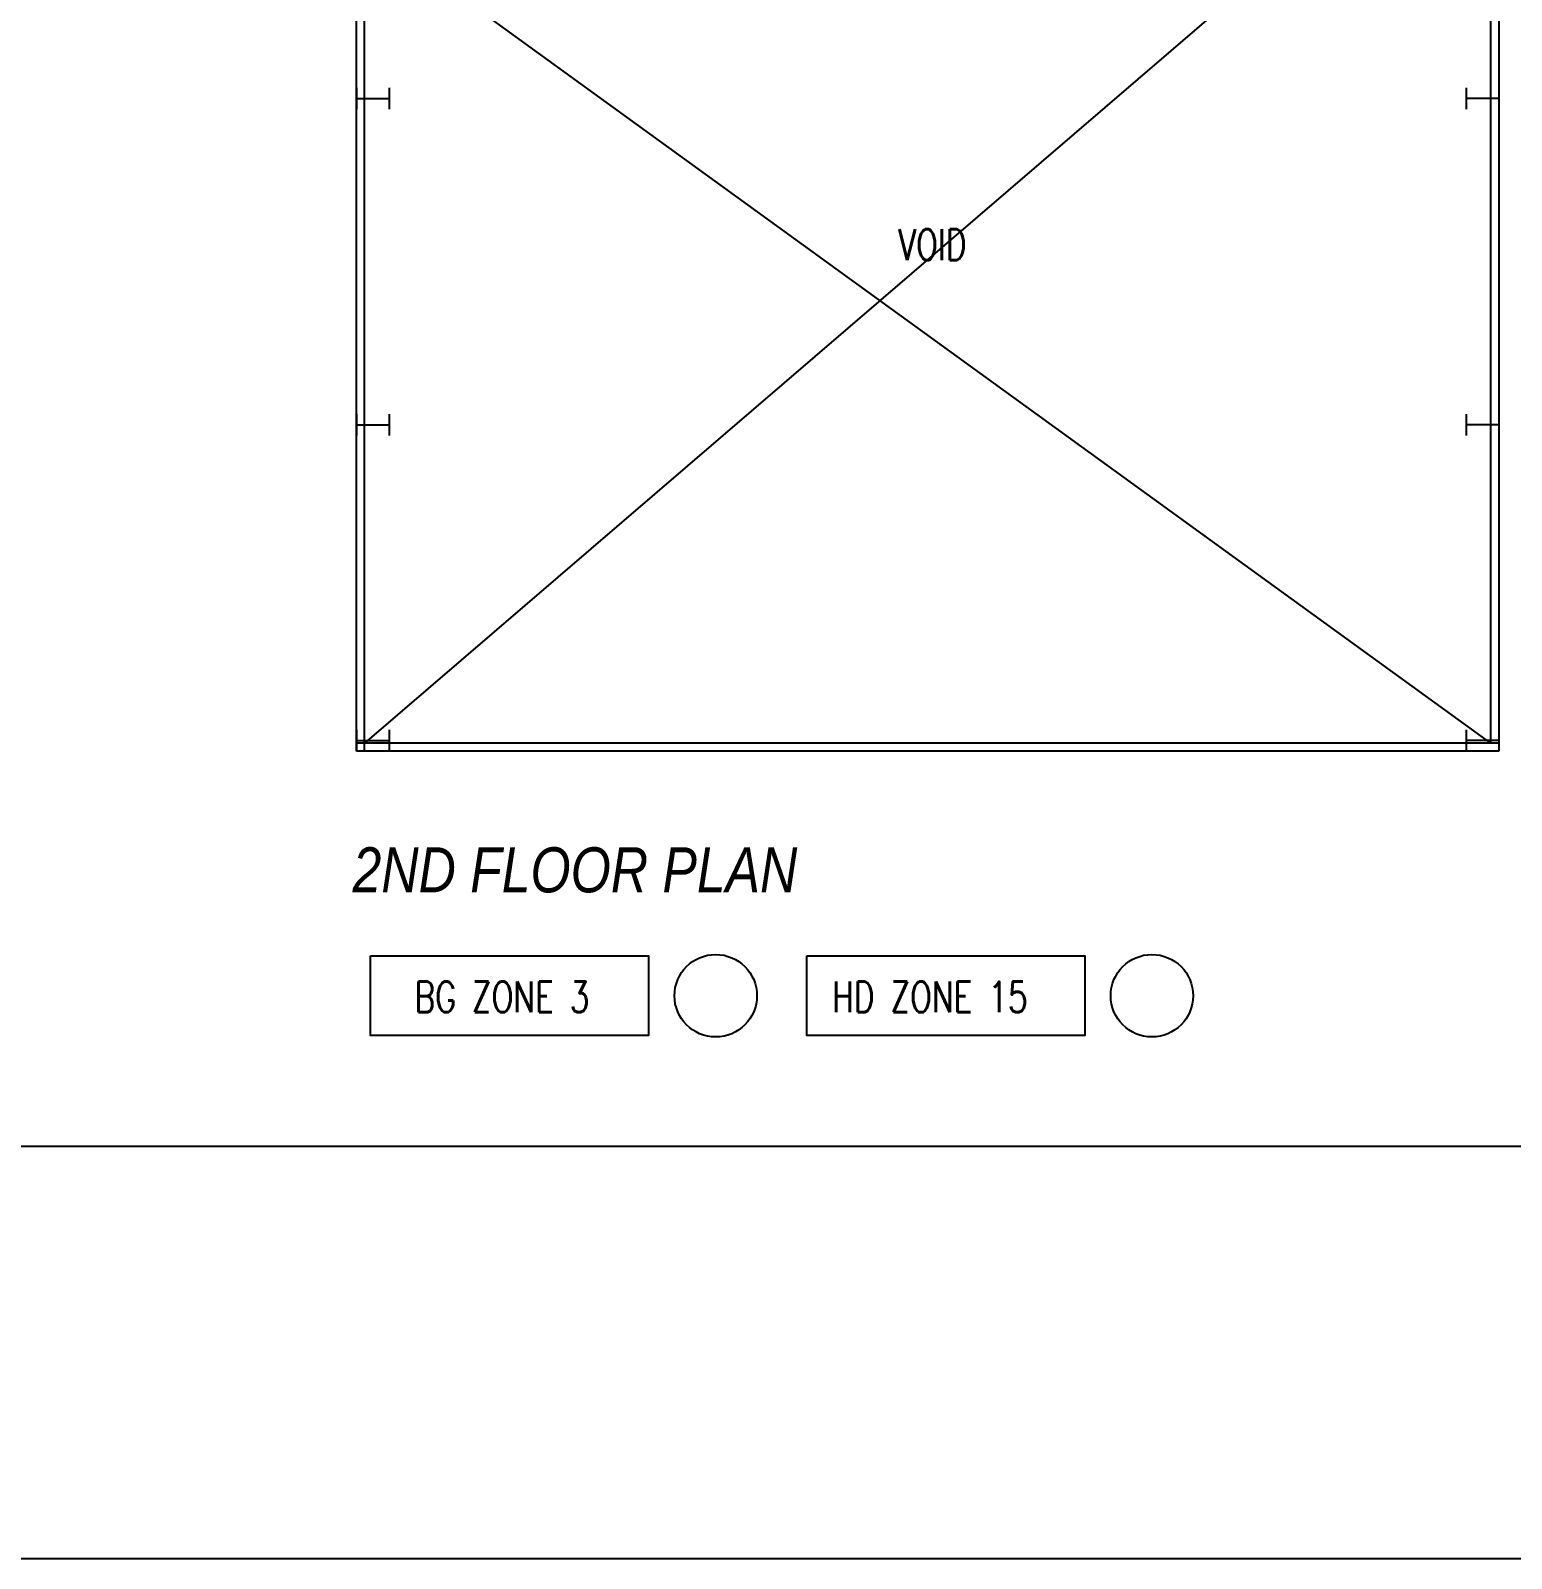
# Model space of a CAD drawing. Extents: x 134044 to 2458691, y -1196082 to 3409924.
# Drawn here: x 134987 to 135094.8, y 153138.3 to 153249.5 of the extents above; entities that cross this region are included whole.
import ezdxf

# ---------------------------------------------------------------- set-up
doc = ezdxf.new("R2010")
doc.units = 0
doc.layers.get('0').update_dxf_attribs({"linetype": 'CONTINUOUS'})
for name, color, linetype in [('1', 251, 'CONTINUOUS'), ('BUILD', 8, 'CONTINUOUS'), ('CON1', 251, 'CONTINUOUS'), ('ESCAPE_LINE', 80, 'CONTINUOUS'), ('F_COL', 3, 'CONTINUOUS'), ('Z-VIEWPORTS', 7, 'CONTINUOUS')]:
    doc.layers.add(name, color=color, linetype=linetype)
doc.styles.add('ARIAL_NARROW_ITALIC', font='ARIALNI.TTF')
doc.styles.add('PLOT02__REVB$0$NARROW', font='SIMPLEX', dxfattribs={"width": 0.75})

msp = doc.modelspace()

# ---------------------------------------------------------------- linework, layer by layer
at = {"color": 7, "linetype": 'BYBLOCK'}
for points in [[(135011.753, 153182.176), (135032.003, 153182.176), (135032.003, 153176.39), (135011.753, 153176.39)], [(135043.509, 153182.176), (135063.758, 153182.176), (135063.758, 153176.39), (135043.509, 153176.39)]]:
    msp.add_lwpolyline(points, close=True, dxfattribs=at)
at = {"color": 1, "linetype": 'BYBLOCK'}
for centre in [(135036.887, 153179.283), (135068.642, 153179.283)]:
    msp.add_circle(centre, 3, dxfattribs=at)
at = {"layer": '1', "color": 0, "linetype": 'BYBLOCK'}
for p, q in [((135081.121, 153257.595), (135011.326, 153197.662)), ((135012.118, 153256.468), (135093.298, 153197.662))]:
    msp.add_line(p, q, dxfattribs=at)
at = {"layer": 'CON1', "color": 0, "linetype": 'BYBLOCK'}
for p, q in [((135093.892, 153269.536), (135093.892, 153197.068)), ((135010.732, 153197.068), (135010.732, 153259.735)), ((135011.326, 153197.068), (135011.326, 153259.735)), ((135093.298, 153256.171), (135093.298, 153197.662)), ((135093.892, 153197.662), (135010.732, 153197.662)), ((135093.892, 153197.068), (135010.732, 153197.068))]:
    msp.add_line(p, q, dxfattribs=at)
at = {"layer": 'ESCAPE_LINE', "color": 0}
msp.add_lwpolyline([(134608.229, 153168.329), (135368.229, 153168.329), (135368.229, 153528.329), (134608.229, 153528.329)], close=True, dxfattribs=at)
at = {"layer": 'F_COL', "color": 0, "linetype": 'BYBLOCK'}
for p, q in [((135010.732, 153245.365), (135010.732, 153243.811)), ((135013.108, 153245.365), (135013.108, 153243.811)), ((135091.516, 153245.365), (135091.516, 153243.811)), ((135093.892, 153245.365), (135093.892, 153243.811)), ((135010.732, 153244.588), (135013.108, 153244.588)), ((135093.892, 153244.588), (135091.516, 153244.588)), ((135010.732, 153221.605), (135010.732, 153220.051)), ((135010.732, 153220.828), (135013.108, 153220.828)), ((135013.108, 153221.605), (135013.108, 153220.051)), ((135091.516, 153221.605), (135091.516, 153220.051)), ((135093.892, 153220.828), (135091.516, 153220.828)), ((135093.892, 153221.605), (135093.892, 153220.051)), ((135010.732, 153198.622), (135010.732, 153197.068)), ((135013.108, 153198.622), (135013.108, 153197.068)), ((135091.516, 153198.622), (135091.516, 153197.068)), ((135093.892, 153198.622), (135093.892, 153197.068)), ((135010.732, 153197.845), (135013.108, 153197.845)), ((135093.892, 153197.845), (135091.516, 153197.845))]:
    msp.add_line(p, q, dxfattribs=at)
at = {"layer": 'Z-VIEWPORTS', "color": 0}
msp.add_lwpolyline([(134578.229, 153138.329), (135398.229, 153138.329), (135398.229, 153558.329), (134578.229, 153558.329)], close=True, dxfattribs=at)

# ---------------------------------------------------------------- texts
at = {"color": 0, "linetype": 'BYBLOCK', "style": 'PLOT02__REVB$0$NARROW', "width": 0.75}
msp.add_text('VOID', height=2.2387, dxfattribs=at).set_placement((135050.184, 153232.824))
at = {"color": 7, "style": 'PLOT02__REVB$0$NARROW', "width": 0.75}
for s, p in [('BG ZONE 3', (135014.962, 153178.074)), ('HD ZONE 15', (135045.358, 153178.074))]:
    msp.add_text(s, height=2.2387, dxfattribs=at).set_placement(p)
at = {"layer": 'BUILD', "color": 0, "linetype": 'BYBLOCK', "style": 'ARIAL_NARROW_ITALIC'}
msp.add_text('2ND FLOOR PLAN ', height=3.28125, dxfattribs=at).set_placement((135010.455, 153186.802))

doc.saveas('drawing.dxf')
